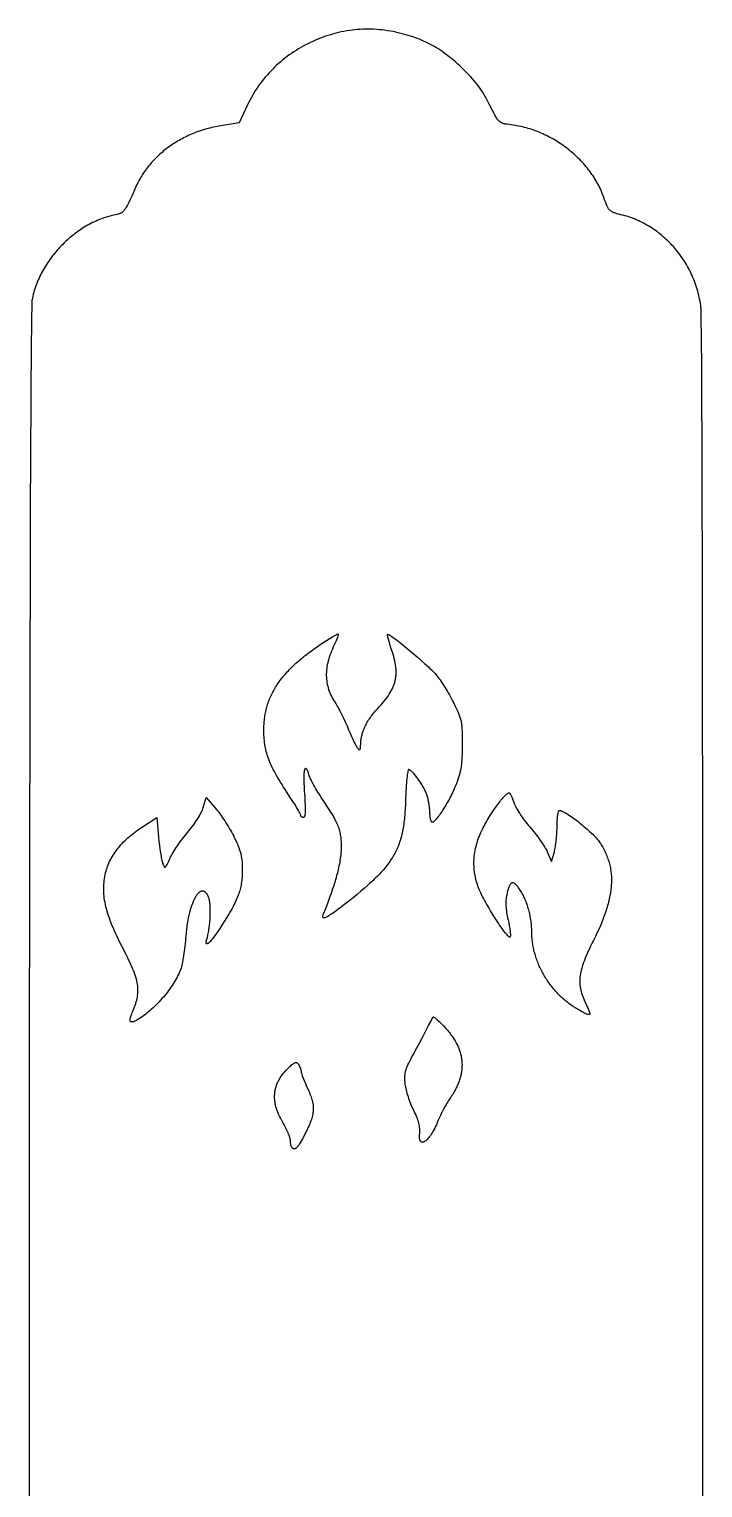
# Model space of a CAD drawing. Header units: millimetres. Extents: x 232 to 266, y 0 to 290.
# Drawn here: x 232.1 to 265.9, y 216.5 to 289.5 of the extents above; entities that cross this region are included whole.
import ezdxf

# ---------------------------------------------------------------- set-up
doc = ezdxf.new("R2010")
doc.units = ezdxf.units.MM
doc.layers.add('Line_Engraving', color=3, linetype='CONTINUOUS')

msp = doc.modelspace()

# ---------------------------------------------------------------- linework, layer by layer
at = {"layer": 'Line_Engraving'}
msp.add_lwpolyline([(265.861516, 201.410446), (265.872137, 218.809512), (265.874878, 224.838933), (265.876353, 230.629563), (265.876594, 236.161681), (265.875631, 241.415564), (265.873496, 246.371492), (265.870221, 251.009741), (265.865837, 255.31059), (265.860376, 259.254317), (265.853868, 262.8212), (265.846346, 265.991518), (265.83784, 268.745547), (265.828383, 271.063566), (265.818005, 272.925854), (265.812481, 273.679935), (265.806739, 274.312687), (265.800782, 274.821646), (265.794614, 275.204345), (265.788241, 275.45832), (265.784978, 275.536265), (265.781664, 275.581105), (265.768195, 275.686108), (265.752734, 275.790583), (265.735304, 275.894506), (265.715924, 275.997853), (265.694617, 276.100599), (265.671401, 276.202721), (265.646299, 276.304194), (265.619331, 276.404995), (265.590517, 276.505099), (265.559879, 276.604482), (265.527437, 276.70312), (265.493213, 276.80099), (265.457225, 276.898066), (265.419497, 276.994326), (265.380048, 277.089744), (265.338898, 277.184296), (265.29607, 277.27796), (265.251583, 277.370709), (265.205459, 277.462522), (265.157717, 277.553372), (265.10838, 277.643237), (265.057467, 277.732092), (265.005, 277.819913), (264.950998, 277.906676), (264.895484, 277.992357), (264.838477, 278.076932), (264.779999, 278.160377), (264.72007, 278.242667), (264.658711, 278.323778), (264.595943, 278.403688), (264.531787, 278.48237), (264.466262, 278.559802), (264.399391, 278.635959), (264.331193, 278.710817), (264.26169, 278.784352), (264.190903, 278.85654), (264.118851, 278.927357), (264.045557, 278.996778), (263.97104, 279.064781), (263.895321, 279.131339), (263.818421, 279.196431), (263.740362, 279.26003), (263.661163, 279.322114), (263.580846, 279.382659), (263.499431, 279.441639), (263.416938, 279.499031), (263.33339, 279.554812), (263.248806, 279.608956), (263.163207, 279.66144), (263.076615, 279.712239), (262.989049, 279.761331), (262.900531, 279.808689), (262.811081, 279.854292), (262.72072, 279.898113), (262.629469, 279.94013), (262.537349, 279.980318), (262.44438, 280.018653), (262.350583, 280.055111), (262.255979, 280.089668), (262.160589, 280.1223), (262.064433, 280.152982), (261.967533, 280.181691), (261.869908, 280.208403), (261.77158, 280.233093), (261.667542, 280.25854), (261.575285, 280.282691), (261.493724, 280.306637), (261.456615, 280.318874), (261.421772, 280.331469), (261.38906, 280.344557), (261.358343, 280.358276), (261.329485, 280.372761), (261.30235, 280.388149), (261.276803, 280.404576), (261.252707, 280.422178), (261.229928, 280.441093), (261.208328, 280.461455), (261.187773, 280.483401), (261.168126, 280.507068), (261.149252, 280.532592), (261.131015, 280.56011), (261.113279, 280.589756), (261.095908, 280.621669), (261.078766, 280.655984), (261.061718, 280.692837), (261.02736, 280.774703), (260.991748, 280.868359), (260.953793, 280.974894), (260.912411, 281.095399), (260.88208, 281.181519), (260.849798, 281.26719), (260.815595, 281.35239), (260.779502, 281.437094), (260.741547, 281.52128), (260.701761, 281.604924), (260.660174, 281.688003), (260.616814, 281.770494), (260.571711, 281.852374), (260.524896, 281.933618), (260.476398, 282.014205), (260.426247, 282.09411), (260.374472, 282.17331), (260.321102, 282.251783), (260.266169, 282.329504), (260.209701, 282.406451), (260.151728, 282.482599), (260.092279, 282.557927), (260.031385, 282.63241), (259.969075, 282.706026), (259.905379, 282.77875), (259.840327, 282.850561), (259.773947, 282.921433), (259.70627, 282.991345), (259.637326, 283.060273), (259.567144, 283.128193), (259.495754, 283.195083), (259.423186, 283.260918), (259.349468, 283.325677), (259.274632, 283.389334), (259.198706, 283.451868), (259.12172, 283.513255), (259.043705, 283.573471), (258.964689, 283.632494), (258.884702, 283.690299), (258.803775, 283.746864), (258.721936, 283.802166), (258.639216, 283.856181), (258.555643, 283.908885), (258.471249, 283.960256), (258.386061, 284.010271), (258.300111, 284.058905), (258.213428, 284.106136), (258.126041, 284.151941), (258.037981, 284.196295), (257.949276, 284.239177), (257.859957, 284.280561), (257.770053, 284.320427), (257.679593, 284.358749), (257.588609, 284.395505), (257.497129, 284.430671), (257.405182, 284.464224), (257.3128, 284.496141), (257.22001, 284.526399), (257.126844, 284.554973), (257.03333, 284.581842), (256.939499, 284.606982), (256.84538, 284.630368), (256.751002, 284.651979), (256.656396, 284.671791), (256.561591, 284.68978), (256.466617, 284.705923), (256.371503, 284.720198), (256.27628, 284.73258), (256.166931, 284.745954), (256.070436, 284.759177), (255.985201, 284.773761), (255.946307, 284.782034), (255.90963, 284.791214), (255.87497, 284.801488), (255.842129, 284.813047), (255.810905, 284.826077), (255.781101, 284.840769), (255.752517, 284.857311), (255.724953, 284.875891), (255.69821, 284.896699), (255.672088, 284.919922), (255.646389, 284.945751), (255.620912, 284.974373), (255.595459, 285.005978), (255.56983, 285.040753), (255.543826, 285.078888), (255.517247, 285.120572), (255.489893, 285.165993), (255.461566, 285.21534), (255.401195, 285.326568), (255.334536, 285.455764), (255.175978, 285.774102), (255.110371, 285.903629), (255.043599, 286.028897), (254.975291, 286.150394), (254.905076, 286.268607), (254.832582, 286.384024), (254.757437, 286.497132), (254.679272, 286.608418), (254.597713, 286.71837), (254.51239, 286.827476), (254.422932, 286.936222), (254.328967, 287.045096), (254.230124, 287.154586), (254.126032, 287.265179), (254.016318, 287.377362), (253.900613, 287.491623), (253.778544, 287.608449), (253.676972, 287.703147), (253.576354, 287.794667), (253.476561, 287.883078), (253.377461, 287.968448), (253.278925, 288.050846), (253.180824, 288.130338), (253.083026, 288.206994), (252.985403, 288.280881), (252.887823, 288.352067), (252.790158, 288.420621), (252.692276, 288.48661), (252.594049, 288.550103), (252.495345, 288.611168), (252.396036, 288.669873), (252.29599, 288.726285), (252.195079, 288.780474), (252.093172, 288.832506), (251.990139, 288.882451), (251.88585, 288.930376), (251.780175, 288.976349), (251.672984, 289.020439), (251.564147, 289.062713), (251.453534, 289.103239), (251.341015, 289.142087), (251.22646, 289.179323), (251.109739, 289.215016), (250.990723, 289.249233), (250.86928, 289.282044), (250.745282, 289.313516), (250.618598, 289.343717), (250.489097, 289.372715), (250.356651, 289.400579), (250.220084, 289.426815), (250.083241, 289.449902), (249.946169, 289.469864), (249.808918, 289.486726), (249.671534, 289.500511), (249.534067, 289.511244), (249.396564, 289.518949), (249.259074, 289.52365), (249.121644, 289.525371), (248.984323, 289.524137), (248.847159, 289.519971), (248.7102, 289.512899), (248.573495, 289.502943), (248.43709, 289.490128), (248.301036, 289.474479), (248.165379, 289.456019), (248.030167, 289.434773), (247.89545, 289.410764), (247.761275, 289.384018), (247.627689, 289.354558), (247.494743, 289.322408), (247.362482, 289.287593), (247.230957, 289.250137), (247.100214, 289.210063), (246.970302, 289.167397), (246.841269, 289.122162), (246.713163, 289.074382), (246.586033, 289.024082), (246.459926, 288.971286), (246.334891, 288.916018), (246.210975, 288.858302), (246.088227, 288.798162), (245.966696, 288.735623), (245.846428, 288.670709), (245.727473, 288.603443), (245.609879, 288.53385), (245.493693, 288.461955), (245.378963, 288.387781), (245.265739, 288.311353), (245.154067, 288.232694), (245.043997, 288.151829), (244.935576, 288.068782), (244.828853, 287.983578), (244.723875, 287.89624), (244.620691, 287.806793), (244.519348, 287.71526), (244.419896, 287.621667), (244.322382, 287.526036), (244.226854, 287.428393), (244.13336, 287.328762), (244.041949, 287.227166), (243.952669, 287.12363), (243.865568, 287.018178), (243.780693, 286.910835), (243.698094, 286.801623), (243.617818, 286.690569), (243.539914, 286.577695), (243.464428, 286.463025), (243.391411, 286.346586), (243.32091, 286.228399), (243.252972, 286.10849), (243.187647, 285.986882), (243.124982, 285.8636), (243.065025, 285.738668), (242.639792, 284.825952), (241.71689, 284.680632), (241.626035, 284.665666), (241.535702, 284.649466), (241.445903, 284.632041), (241.356649, 284.613399), (241.267952, 284.59355), (241.179825, 284.572502), (241.09228, 284.550263), (241.005327, 284.526843), (240.91898, 284.502249), (240.833249, 284.47649), (240.748148, 284.449576), (240.663688, 284.421514), (240.57988, 284.392313), (240.496737, 284.361982), (240.414271, 284.330529), (240.332493, 284.297964), (240.251416, 284.264294), (240.171052, 284.229528), (240.091411, 284.193676), (240.012507, 284.156745), (239.934351, 284.118744), (239.856955, 284.079682), (239.780332, 284.039567), (239.704492, 283.998408), (239.629448, 283.956214), (239.555211, 283.912993), (239.481795, 283.868754), (239.40921, 283.823506), (239.337468, 283.777256), (239.266582, 283.730015), (239.196563, 283.68179), (239.127424, 283.632589), (239.059175, 283.582423), (238.99183, 283.531298), (238.9254, 283.479225), (238.859897, 283.42621), (238.795332, 283.372264), (238.731719, 283.317395), (238.669068, 283.261611), (238.607391, 283.204921), (238.546702, 283.147333), (238.48701, 283.088857), (238.428329, 283.0295), (238.370671, 282.969272), (238.314046, 282.908181), (238.258468, 282.846235), (238.203948, 282.783444), (238.150497, 282.719816), (238.098129, 282.655359), (238.046854, 282.590082), (237.996685, 282.523994), (237.947634, 282.457104), (237.899712, 282.389419), (237.852932, 282.320949), (237.807305, 282.251702), (237.762843, 282.181687), (237.719559, 282.110913), (237.677463, 282.039388), (237.636569, 281.96712), (237.596888, 281.894119), (237.558431, 281.820393), (237.521212, 281.74595), (237.485241, 281.670799), (237.450531, 281.594949), (237.257745, 281.165156), (237.17833, 280.991638), (237.10798, 280.842845), (237.045004, 280.716632), (237.015754, 280.661322), (236.987714, 280.610852), (236.960673, 280.564955), (236.934419, 280.523361), (236.908742, 280.485803), (236.88343, 280.452012), (236.858271, 280.42172), (236.833055, 280.394659), (236.807571, 280.37056), (236.781606, 280.349157), (236.754951, 280.330179), (236.727392, 280.313359), (236.698721, 280.29843), (236.668724, 280.285122), (236.637191, 280.273167), (236.603911, 280.262297), (236.568672, 280.252245), (236.531264, 280.242741), (236.449092, 280.224307), (236.355705, 280.204849), (236.266243, 280.185168), (236.176955, 280.163356), (236.087873, 280.139443), (235.999028, 280.113462), (235.91045, 280.085444), (235.82217, 280.055421), (235.734218, 280.023424), (235.646626, 279.989487), (235.559424, 279.95364), (235.472644, 279.915915), (235.386314, 279.876345), (235.300468, 279.83496), (235.215134, 279.791793), (235.130345, 279.746876), (235.04613, 279.70024), (234.962521, 279.651918), (234.879548, 279.60194), (234.797243, 279.550339), (234.715634, 279.497147), (234.634755, 279.442396), (234.554635, 279.386116), (234.475304, 279.328341), (234.396795, 279.269102), (234.319137, 279.20843), (234.242361, 279.146358), (234.166498, 279.082917), (234.09158, 279.018139), (234.017635, 278.952057), (233.944696, 278.884701), (233.872793, 278.816104), (233.801957, 278.746297), (233.732219, 278.675312), (233.663608, 278.603182), (233.596157, 278.529937), (233.529896, 278.45561), (233.464855, 278.380232), (233.401066, 278.303836), (233.338558, 278.226453), (233.277364, 278.148115), (233.217513, 278.068853), (233.159036, 277.9887), (233.101965, 277.907688), (233.046329, 277.825847), (232.99216, 277.743211), (232.939489, 277.65981), (232.888345, 277.575677), (232.83876, 277.490844), (232.790765, 277.405341), (232.744391, 277.319202), (232.699667, 277.232458), (232.656626, 277.14514), (232.615297, 277.057281), (232.575711, 276.968912), (232.5379, 276.880065), (232.501893, 276.790772), (232.467722, 276.701065), (232.435418, 276.610976), (232.405011, 276.520536), (232.376531, 276.429777), (232.350011, 276.338731), (232.32548, 276.24743), (232.302968, 276.155905), (232.282508, 276.064189), (232.26413, 275.972314), (232.261819, 275.954995), (232.259526, 275.92772), (232.254998, 275.843615), (232.250546, 275.720628), (232.24617, 275.559383), (232.237645, 275.124635), (232.229423, 274.544386), (232.221502, 273.823655), (232.213884, 272.967456), (232.206566, 271.980808), (232.19955, 270.868726), (232.186418, 268.288331), (232.174484, 265.266402), (232.163745, 261.843075), (232.154197, 258.058483), (232.145838, 253.952759), (232.138663, 249.566038), (232.13267, 244.938452), (232.127855, 240.110135), (232.124214, 235.121221), (232.121744, 230.011844), (232.120442, 224.822136), (232.120304, 219.592232), (232.121328, 214.362266)], dxfattribs=at)
for points in [[(246.872516, 245.214789), (246.980668, 245.484763), (247.081862, 245.746221), (247.176102, 245.999165), (247.220613, 246.122447), (247.263386, 246.243601), (247.304421, 246.36263), (247.343718, 246.479532), (247.381277, 246.594309), (247.417097, 246.706962), (247.45118, 246.81749), (247.483525, 246.925894), (247.514133, 247.032176), (247.543003, 247.136334), (247.570135, 247.23837), (247.595531, 247.338283), (247.619189, 247.436076), (247.641111, 247.531748), (247.661296, 247.625299), (247.679744, 247.71673), (247.696455, 247.806042), (247.71143, 247.893234), (247.724669, 247.978309), (247.736172, 248.061265), (247.745939, 248.142103), (247.753969, 248.220825), (247.760264, 248.29743), (247.764824, 248.371919), (247.767647, 248.444292), (247.768736, 248.51455), (247.767745, 248.677798), (247.765915, 248.754723), (247.763031, 248.828926), (247.758972, 248.900712), (247.753614, 248.970388), (247.746835, 249.038261), (247.738513, 249.104637), (247.728524, 249.169823), (247.716748, 249.234125), (247.70306, 249.297849), (247.687339, 249.361304), (247.669462, 249.424794), (247.649306, 249.488627), (247.626749, 249.553108), (247.601669, 249.618546), (247.573943, 249.685246), (247.543448, 249.753514), (247.510062, 249.823658), (247.473662, 249.895984), (247.434127, 249.970799), (247.391332, 250.048408), (247.345157, 250.129119), (247.295478, 250.213239), (247.242173, 250.301073), (247.185118, 250.392928), (247.059274, 250.589929), (246.916965, 250.806694), (246.757211, 251.045676), (246.700082, 251.131825), (246.643866, 251.218998), (246.588886, 251.306595), (246.53546, 251.394019), (246.48391, 251.480672), (246.434556, 251.565956), (246.387717, 251.649273), (246.343716, 251.730025), (246.302871, 251.807615), (246.265504, 251.881444), (246.231935, 251.950914), (246.202484, 252.015427), (246.177471, 252.074386), (246.157218, 252.127192), (246.142044, 252.173248), (246.13227, 252.211955), (246.124781, 252.245988), (246.116309, 252.27833), (246.106949, 252.308845), (246.096797, 252.337397), (246.085946, 252.363849), (246.074492, 252.388066), (246.062529, 252.409911), (246.050153, 252.429249), (246.037456, 252.445943), (246.024535, 252.459857), (246.011484, 252.470856), (245.998398, 252.478802), (245.985371, 252.483561), (245.972498, 252.484996), (245.959874, 252.482971), (245.947593, 252.477349), (245.940937, 252.471873), (245.934637, 252.463912), (245.928694, 252.453497), (245.923108, 252.440659), (245.917882, 252.425427), (245.913015, 252.407833), (245.904362, 252.365679), (245.897156, 252.314442), (245.891403, 252.254366), (245.88711, 252.185695), (245.884282, 252.108674), (245.882928, 252.023546), (245.883051, 251.930557), (245.88466, 251.82995), (245.887759, 251.721971), (245.892356, 251.606862), (245.898457, 251.48487), (245.906068, 251.356237), (245.915196, 251.221208), (245.925562, 251.069962), (245.934185, 250.93), (245.941058, 250.801113), (245.946171, 250.683089), (245.949516, 250.575717), (245.951084, 250.478788), (245.950867, 250.39209), (245.948857, 250.315412), (245.945045, 250.248545), (245.939421, 250.191277), (245.931979, 250.143397), (245.927572, 250.122912), (245.922708, 250.104695), (245.917385, 250.08872), (245.911602, 250.07496), (245.905357, 250.06339), (245.89865, 250.053982), (245.89148, 250.046711), (245.883845, 250.04155), (245.875745, 250.038473), (245.867178, 250.037453), (245.853656, 250.037989), (245.840513, 250.039564), (245.827818, 250.042123), (245.815638, 250.045614), (245.804041, 250.049984), (245.793095, 250.055179), (245.782869, 250.061148), (245.773431, 250.067836), (245.764848, 250.07519), (245.757188, 250.083159), (245.75052, 250.091688), (245.744912, 250.100724), (245.740432, 250.110215), (245.737147, 250.120108), (245.735127, 250.130349), (245.734438, 250.140885), (245.73352, 250.14758), (245.730797, 250.156946), (245.720112, 250.183396), (245.702743, 250.219635), (245.679052, 250.265065), (245.649396, 250.319087), (245.614137, 250.381103), (245.528247, 250.526717), (245.424261, 250.697116), (245.305057, 250.887509), (245.173515, 251.093103), (245.032513, 251.309108), (244.947611, 251.438742), (244.866716, 251.56405), (244.789743, 251.685266), (244.716607, 251.802623), (244.647223, 251.916355), (244.581505, 252.026695), (244.519369, 252.133878), (244.460729, 252.238137), (244.4055, 252.339705), (244.353598, 252.438817), (244.304936, 252.535706), (244.259431, 252.630606), (244.216996, 252.72375), (244.177547, 252.815371), (244.140999, 252.905705), (244.107266, 252.994984), (244.076263, 253.083442), (244.047906, 253.171313), (244.022109, 253.258831), (243.998786, 253.346228), (243.977854, 253.43374), (243.959227, 253.521599), (243.942819, 253.610039), (243.928546, 253.699293), (243.916322, 253.789597), (243.906063, 253.881182), (243.897683, 253.974284), (243.891097, 254.069135), (243.88622, 254.165969), (243.882968, 254.26502), (243.881254, 254.366522), (243.880993, 254.470708), (243.881926, 254.546909), (243.884094, 254.622593), (243.887503, 254.697768), (243.892159, 254.772444), (243.898068, 254.84663), (243.905236, 254.920334), (243.913668, 254.993565), (243.923372, 255.066333), (243.934352, 255.138646), (243.946615, 255.210514), (243.960167, 255.281945), (243.975013, 255.352949), (243.99116, 255.423533), (244.008614, 255.493708), (244.02738, 255.563482), (244.047464, 255.632865), (244.068874, 255.701864), (244.091613, 255.77049), (244.115689, 255.83875), (244.141108, 255.906655), (244.167875, 255.974213), (244.195996, 256.041433), (244.225477, 256.108323), (244.256325, 256.174894), (244.288545, 256.241154), (244.322143, 256.307111), (244.357125, 256.372775), (244.393497, 256.438155), (244.431265, 256.50326), (244.470436, 256.568099), (244.511014, 256.63268), (244.553006, 256.697013), (244.596418, 256.761107), (244.641256, 256.82497), (244.687526, 256.888612), (244.735234, 256.952041), (244.784385, 257.015267), (244.834986, 257.078298), (244.887043, 257.141144), (244.940562, 257.203813), (244.995548, 257.266314), (245.052008, 257.328657), (245.109947, 257.390851), (245.169372, 257.452903), (245.230288, 257.514824), (245.292702, 257.576622), (245.356619, 257.638306), (245.422046, 257.699885), (245.488988, 257.761369), (245.557451, 257.822765), (245.627441, 257.884084), (245.698965, 257.945333), (245.772028, 258.006523), (245.846636, 258.067661), (245.922795, 258.128758), (246.000511, 258.189821), (246.079791, 258.25086), (246.160639, 258.311884), (246.243062, 258.372902), (246.327066, 258.433923), (246.412657, 258.494955), (246.499841, 258.556008), (246.679012, 258.678212), (246.857603, 258.796487), (247.025913, 258.905127), (247.180136, 259.001876), (247.316468, 259.084477), (247.431102, 259.150675), (247.479094, 259.176917), (247.520235, 259.198213), (247.554049, 259.214279), (247.58006, 259.224835), (247.597793, 259.229597), (247.603407, 259.229718), (247.606773, 259.228285), (247.608665, 259.225421), (247.609907, 259.221295), (247.610488, 259.209401), (247.608619, 259.19288), (247.604402, 259.172012), (247.597938, 259.147076), (247.58933, 259.118351), (247.566089, 259.05065), (247.535496, 258.971141), (247.498366, 258.882055), (247.455516, 258.785626), (247.407762, 258.684085), (247.358212, 258.57883), (247.311951, 258.474954), (247.268979, 258.372416), (247.229298, 258.271173), (247.192908, 258.171182), (247.159809, 258.0724), (247.130003, 257.974786), (247.10349, 257.878297), (247.08027, 257.78289), (247.060345, 257.688523), (247.043716, 257.595153), (247.030382, 257.502738), (247.020346, 257.411236), (247.013606, 257.320604), (247.010165, 257.2308), (247.010023, 257.14178), (247.01318, 257.053504), (247.019637, 256.965927), (247.029396, 256.879008), (247.042456, 256.792705), (247.058819, 256.706974), (247.078485, 256.621774), (247.101455, 256.537062), (247.127729, 256.452795), (247.157309, 256.368931), (247.190195, 256.285427), (247.226388, 256.202242), (247.265888, 256.119332), (247.308697, 256.036655), (247.354814, 255.954169), (247.404241, 255.871831), (247.456979, 255.789599), (247.488496, 255.740204), (247.523026, 255.682835), (247.560224, 255.618186), (247.599745, 255.546955), (247.641244, 255.469837), (247.684376, 255.387529), (247.774159, 255.210123), (247.866338, 255.020306), (247.958152, 254.823646), (248.046843, 254.62571), (248.089155, 254.528004), (248.129652, 254.432068), (248.203512, 254.257156), (248.272372, 254.099296), (248.336265, 253.958444), (248.395226, 253.834554), (248.44929, 253.727584), (248.474496, 253.68043), (248.49849, 253.637488), (248.521277, 253.598754), (248.542861, 253.564222), (248.563246, 253.533887), (248.582437, 253.507742), (248.600438, 253.485783), (248.617253, 253.468004), (248.632886, 253.454398), (248.647342, 253.444962), (248.660625, 253.439689), (248.666828, 253.438612), (248.672739, 253.438573), (248.67836, 253.439573), (248.683689, 253.44161), (248.688729, 253.444683), (248.693479, 253.448793), (248.702113, 253.460117), (248.709595, 253.475576), (248.71593, 253.495165), (248.721122, 253.518879), (248.725176, 253.546712), (248.728095, 253.578658), (248.729884, 253.614711), (248.730547, 253.654867), (248.731508, 253.713617), (248.734109, 253.772258), (248.738348, 253.830792), (248.744227, 253.88922), (248.751746, 253.947542), (248.760906, 254.00576), (248.771707, 254.063875), (248.78415, 254.121887), (248.798235, 254.179799), (248.813962, 254.237611), (248.831332, 254.295323), (248.850346, 254.352938), (248.871004, 254.410457), (248.893307, 254.467879), (248.917255, 254.525207), (248.942848, 254.582442), (248.970088, 254.639584), (248.998974, 254.696635), (249.029507, 254.753595), (249.061688, 254.810467), (249.095517, 254.86725), (249.130995, 254.923946), (249.168122, 254.980556), (249.206898, 255.037082), (249.247324, 255.093523), (249.289402, 255.149882), (249.33313, 255.206159), (249.378509, 255.262356), (249.425541, 255.318473), (249.474226, 255.374512), (249.524563, 255.430473), (249.576554, 255.486358), (249.666153, 255.582526), (249.750943, 255.676566), (249.830969, 255.768667), (249.906277, 255.859017), (249.976911, 255.947803), (250.042917, 256.035216), (250.104339, 256.121442), (250.161222, 256.20667), (250.21361, 256.291089), (250.26155, 256.374887), (250.283866, 256.416612), (250.305086, 256.458252), (250.325216, 256.499831), (250.344263, 256.541372), (250.36223, 256.582899), (250.379125, 256.624436), (250.394952, 256.666006), (250.409718, 256.707632), (250.423427, 256.749339), (250.436086, 256.791149), (250.4477, 256.833087), (250.458275, 256.875175), (250.467816, 256.917437), (250.476329, 256.959898), (250.48382, 257.002579), (250.490294, 257.045506), (250.495756, 257.088701), (250.500213, 257.132188), (250.50367, 257.17599), (250.506133, 257.220132), (250.507607, 257.264636), (250.508098, 257.309526), (250.507611, 257.354826), (250.506153, 257.40056), (250.503728, 257.44675), (250.500342, 257.49342), (250.490712, 257.588296), (250.477306, 257.685376), (250.46017, 257.784847), (250.439348, 257.8869), (250.414886, 257.991721), (250.386828, 258.099499), (250.355219, 258.210422), (250.320105, 258.324679), (250.281529, 258.442458), (250.233076, 258.58981), (250.189591, 258.728992), (250.151903, 258.856836), (250.12084, 258.970174), (250.097231, 259.065836), (250.088481, 259.106049), (250.081905, 259.140654), (250.077607, 259.169256), (250.075691, 259.191458), (250.07626, 259.206864), (250.077508, 259.211896), (250.079417, 259.215079), (250.084489, 259.217615), (250.092161, 259.217769), (250.102357, 259.215604), (250.115001, 259.211185), (250.13002, 259.204572), (250.147336, 259.19583), (250.188563, 259.172206), (250.238079, 259.140816), (250.29528, 259.102163), (250.359564, 259.056748), (250.430329, 259.005074), (250.50697, 258.947644), (250.588886, 258.884959), (250.76613, 258.745838), (250.957236, 258.591728), (251.157383, 258.426651), (251.361746, 258.254625), (251.565503, 258.07967), (251.763831, 257.905804), (251.951907, 257.737047), (252.040593, 257.655841), (252.124908, 257.577419), (252.204248, 257.502284), (252.27801, 257.430939), (252.345593, 257.363885), (252.406392, 257.301626), (252.459805, 257.244663), (252.505229, 257.193499), (252.551719, 257.137308), (252.6014, 257.07361), (252.653823, 257.00312), (252.708538, 256.926557), (252.765099, 256.844637), (252.823054, 256.758078), (252.881957, 256.667596), (252.941357, 256.573907), (253.000806, 256.47773), (253.059856, 256.379782), (253.118057, 256.280778), (253.174961, 256.181437), (253.230119, 256.082475), (253.283082, 255.984608), (253.333401, 255.888555), (253.380628, 255.795033), (253.454997, 255.643824), (253.520521, 255.507659), (253.577756, 255.383891), (253.627254, 255.269871), (253.649276, 255.215689), (253.669571, 255.162952), (253.68821, 255.111327), (253.705262, 255.060485), (253.720795, 255.010094), (253.73488, 254.959824), (253.747585, 254.909343), (253.75898, 254.85832), (253.769134, 254.806424), (253.778117, 254.753325), (253.785997, 254.698692), (253.792844, 254.642193), (253.798727, 254.583497), (253.803716, 254.522274), (253.80788, 254.458193), (253.811289, 254.390922), (253.816115, 254.245489), (253.81875, 254.083326), (253.819747, 253.901787), (253.819662, 253.698223), (253.818623, 253.526689), (253.816141, 253.36676), (253.812074, 253.217425), (253.806279, 253.07767), (253.798614, 252.946484), (253.788938, 252.822855), (253.777107, 252.70577), (253.762981, 252.594218), (253.746417, 252.487185), (253.727273, 252.383661), (253.705406, 252.282632), (253.680675, 252.183087), (253.652937, 252.084013), (253.62205, 251.984399), (253.587873, 251.883232), (253.550263, 251.779499), (253.521756, 251.705512), (253.490762, 251.62931), (253.457465, 251.551193), (253.422051, 251.47146), (253.384705, 251.39041), (253.345612, 251.308342), (253.304958, 251.225556), (253.262928, 251.142351), (253.219707, 251.059027), (253.175481, 250.975881), (253.130435, 250.893215), (253.084753, 250.811326), (253.038623, 250.730515), (252.992228, 250.651081), (252.945754, 250.573322), (252.899386, 250.497538), (252.853311, 250.424029), (252.807712, 250.353093), (252.762776, 250.285031), (252.718687, 250.22014), (252.675631, 250.158721), (252.633794, 250.101073), (252.59336, 250.047494), (252.554515, 249.998285), (252.517444, 249.953744), (252.482333, 249.914172), (252.449366, 249.879866), (252.41873, 249.851126), (252.390609, 249.828252), (252.377549, 249.819109), (252.365188, 249.811543), (252.353549, 249.805594), (252.342654, 249.801299), (252.332527, 249.798694), (252.323191, 249.797817), (252.317112, 249.798387), (252.311109, 249.800076), (252.305192, 249.802858), (252.299366, 249.806704), (252.288023, 249.817478), (252.277141, 249.832174), (252.266779, 249.85057), (252.257, 249.872441), (252.247864, 249.897566), (252.239431, 249.92572), (252.231763, 249.956681), (252.22492, 249.990225), (252.218963, 250.026128), (252.213952, 250.064169), (252.20995, 250.104123), (252.207015, 250.145767), (252.20521, 250.188878), (252.204595, 250.233233), (252.203885, 250.279956), (252.201803, 250.330016), (252.198419, 250.382954), (252.193803, 250.438315), (252.188025, 250.495641), (252.181155, 250.554474), (252.16442, 250.674834), (252.144159, 250.795737), (252.120933, 250.913525), (252.108384, 250.970108), (252.095304, 251.02454), (252.081764, 251.076364), (252.067833, 251.125123), (252.053719, 251.168796), (252.036974, 251.214591), (252.017764, 251.262276), (251.996254, 251.311622), (251.972608, 251.362399), (251.946992, 251.414377), (251.919569, 251.467326), (251.890506, 251.521016), (251.859967, 251.575217), (251.828118, 251.629699), (251.795122, 251.684232), (251.761145, 251.738586), (251.690907, 251.845835), (251.618724, 251.949608), (251.582315, 251.999616), (251.545915, 252.048064), (251.509688, 252.094724), (251.473799, 252.139363), (251.438413, 252.181754), (251.403696, 252.221665), (251.369811, 252.258867), (251.336925, 252.293129), (251.305201, 252.324222), (251.274805, 252.351915), (251.245902, 252.375979), (251.218656, 252.396184), (251.193233, 252.412299), (251.169797, 252.424095), (251.158876, 252.428301), (251.148514, 252.431341), (251.138731, 252.433186), (251.129548, 252.433807), (251.126985, 252.433306), (251.124404, 252.431809), (251.119196, 252.425881), (251.113933, 252.416121), (251.108624, 252.402627), (251.10328, 252.385496), (251.097909, 252.364827), (251.087127, 252.313264), (251.076355, 252.248722), (251.065669, 252.171984), (251.055145, 252.083833), (251.044861, 251.985052), (251.034892, 251.876425), (251.025315, 251.758735), (251.016207, 251.632765), (251.007643, 251.499299), (250.999701, 251.359119), (250.992457, 251.213009), (250.985987, 251.061752), (250.980369, 250.906131), (250.971818, 250.683506), (250.960895, 250.470045), (250.947319, 250.265248), (250.939448, 250.165942), (250.930809, 250.068614), (250.921365, 249.973203), (250.911082, 249.879645), (250.899925, 249.787878), (250.887859, 249.697839), (250.874848, 249.609467), (250.860858, 249.522698), (250.845852, 249.43747), (250.829797, 249.353721), (250.812657, 249.271387), (250.794396, 249.190408), (250.77498, 249.110719), (250.754373, 249.032259), (250.732541, 248.954965), (250.709448, 248.878774), (250.685059, 248.803624), (250.659338, 248.729453), (250.632252, 248.656199), (250.603764, 248.583797), (250.573839, 248.512187), (250.542443, 248.441306), (250.50954, 248.37109), (250.475095, 248.301478), (250.439073, 248.232407), (250.401438, 248.163815), (250.362156, 248.095639), (250.321192, 248.027817), (250.27851, 247.960286), (250.234075, 247.892983), (250.187851, 247.825846), (250.139805, 247.758814), (250.089901, 247.691822), (250.038102, 247.624809), (249.984376, 247.557712), (249.928685, 247.490469), (249.870996, 247.423017), (249.811273, 247.355294), (249.74948, 247.287236), (249.685583, 247.218783), (249.619547, 247.149871), (249.551336, 247.080437), (249.480915, 247.01042), (249.408249, 246.939756), (249.333303, 246.868384), (249.256042, 246.79624), (249.176431, 246.723263), (249.094434, 246.649389), (248.923144, 246.498703), (248.741889, 246.343682), (248.55039, 246.183826), (248.348364, 246.018635), (248.135531, 245.84761), (247.94423, 245.69632), (247.769156, 245.560553), (247.610043, 245.440174), (247.466622, 245.33505), (247.338628, 245.245048), (247.280332, 245.205676), (247.225794, 245.170033), (247.174978, 245.138105), (247.127852, 245.109872), (247.084382, 245.08532), (247.044536, 245.064432), (247.008279, 245.04719), (246.975579, 245.033578), (246.946402, 245.023579), (246.920714, 245.017176), (246.898483, 245.014354), (246.888653, 245.014279), (246.879675, 245.015094), (246.871544, 245.016795), (246.864256, 245.019381), (246.857807, 245.022849), (246.852194, 245.027197), (246.847411, 245.032424), (246.843454, 245.038526), (246.84032, 245.045503), (246.838004, 245.053352), (246.836502, 245.06207), (246.83581, 245.071657), (246.836839, 245.093425), (246.841058, 245.118638), (246.848432, 245.147282), (246.85893, 245.179338), (246.872516, 245.214789)], [(237.324817, 240.37434), (237.362813, 240.465043), (237.397826, 240.553189), (237.42981, 240.639071), (237.458717, 240.722984), (237.4845, 240.805223), (237.50711, 240.886083), (237.526501, 240.965858), (237.542626, 241.044842), (237.555435, 241.123331), (237.564884, 241.201619), (237.570922, 241.280001), (237.573504, 241.358771), (237.572582, 241.438225), (237.568108, 241.518655), (237.560035, 241.600358), (237.548315, 241.683628), (237.532901, 241.76876), (237.513746, 241.856047), (237.490801, 241.945786), (237.46402, 242.03827), (237.433355, 242.133794), (237.398759, 242.232653), (237.360183, 242.335141), (237.317581, 242.441553), (237.270905, 242.552184), (237.220108, 242.667328), (237.165142, 242.78728), (237.10596, 242.912334), (237.042513, 243.042786), (236.974756, 243.178929), (236.90264, 243.32106), (236.826117, 243.469471), (236.745408, 243.626431), (236.668469, 243.779226), (236.595264, 243.928008), (236.525755, 244.072929), (236.459908, 244.21414), (236.397683, 244.351793), (236.339047, 244.48604), (236.283961, 244.617032), (236.232389, 244.744922), (236.184294, 244.869861), (236.139641, 244.992001), (236.098391, 245.111493), (236.06051, 245.22849), (236.02596, 245.343143), (235.994705, 245.455604), (235.966707, 245.566024), (235.941932, 245.674556), (235.920341, 245.781352), (235.901898, 245.886562), (235.886567, 245.990339), (235.874312, 246.092834), (235.865095, 246.1942), (235.85888, 246.294587), (235.855631, 246.394148), (235.85531, 246.493035), (235.857882, 246.591399), (235.863309, 246.689392), (235.871556, 246.787166), (235.882585, 246.884872), (235.89636, 246.982663), (235.912845, 247.08069), (235.932002, 247.179104), (235.950536, 247.261789), (235.971727, 247.344145), (235.995556, 247.426145), (236.022004, 247.507765), (236.051051, 247.588979), (236.082677, 247.669761), (236.116863, 247.750086), (236.153589, 247.829929), (236.192836, 247.909263), (236.234584, 247.988065), (236.278812, 248.066307), (236.325503, 248.143965), (236.374636, 248.221013), (236.426191, 248.297426), (236.480149, 248.373178), (236.53649, 248.448244), (236.595195, 248.522598), (236.656244, 248.596215), (236.719618, 248.669069), (236.785296, 248.741136), (236.853259, 248.812388), (236.923489, 248.882802), (236.995964, 248.952351), (237.070666, 249.021011), (237.147574, 249.088755), (237.22667, 249.155558), (237.307933, 249.221395), (237.391344, 249.286239), (237.476884, 249.350067), (237.564532, 249.412852), (237.65427, 249.474569), (237.746077, 249.535192), (238.519328, 250.03551), (238.604657, 249.049094), (238.624188, 248.844574), (238.647033, 248.641459), (238.672361, 248.445077), (238.69934, 248.260753), (238.727141, 248.093813), (238.74109, 248.018527), (238.754933, 247.949584), (238.768566, 247.88765), (238.781885, 247.833391), (238.794787, 247.787473), (238.807167, 247.750561), (238.827412, 247.697313), (238.845724, 247.651682), (238.862606, 247.614008), (238.878561, 247.584631), (238.886348, 247.57316), (238.894091, 247.563891), (238.901855, 247.556866), (238.909701, 247.552128), (238.917693, 247.549719), (238.925893, 247.549682), (238.934365, 247.552058), (238.943171, 247.556891), (238.952374, 247.564224), (238.962036, 247.574098), (238.972222, 247.586555), (238.982993, 247.60164), (239.006545, 247.639858), (239.033194, 247.689091), (239.063444, 247.749681), (239.097798, 247.821966), (239.180828, 248.002981), (239.210204, 248.064274), (239.245134, 248.131274), (239.285165, 248.203318), (239.329845, 248.279743), (239.378721, 248.359886), (239.43134, 248.443082), (239.48725, 248.528668), (239.545997, 248.615981), (239.60713, 248.704358), (239.670195, 248.793135), (239.73474, 248.881648), (239.800311, 248.969234), (239.866457, 249.055229), (239.932724, 249.138971), (239.99866, 249.219795), (240.063812, 249.297039), (240.128422, 249.373981), (240.192765, 249.453924), (240.256443, 249.536232), (240.319056, 249.620273), (240.380205, 249.705411), (240.439492, 249.791014), (240.496516, 249.876448), (240.55088, 249.961079), (240.602184, 250.044274), (240.650029, 250.125397), (240.694016, 250.203817), (240.733746, 250.278899), (240.76882, 250.350008), (240.798839, 250.416513), (240.823404, 250.477778), (240.842116, 250.53317), (240.993901, 251.039781), (241.505211, 250.434699), (241.559354, 250.368804), (241.616013, 250.296406), (241.674724, 250.218236), (241.73502, 250.135024), (241.796438, 250.047501), (241.85851, 249.956398), (241.920772, 249.862446), (241.982759, 249.766376), (242.044005, 249.668918), (242.104045, 249.570804), (242.162413, 249.472763), (242.218644, 249.375528), (242.272273, 249.279828), (242.322834, 249.186395), (242.369862, 249.095959), (242.412892, 249.009251), (242.471061, 248.887011), (242.523453, 248.772649), (242.570334, 248.665039), (242.611967, 248.563056), (242.648617, 248.465575), (242.680549, 248.37147), (242.708028, 248.279616), (242.720179, 248.234181), (242.731317, 248.188887), (242.741473, 248.143593), (242.750681, 248.098158), (242.766385, 248.006304), (242.778694, 247.912199), (242.787871, 247.814718), (242.794182, 247.712735), (242.797892, 247.605125), (242.799263, 247.490763), (242.798562, 247.368523), (242.796909, 247.281513), (242.794192, 247.196985), (242.790322, 247.114701), (242.785213, 247.034426), (242.778774, 246.955922), (242.770917, 246.878953), (242.761554, 246.80328), (242.750596, 246.728668), (242.737955, 246.654879), (242.723542, 246.581677), (242.707269, 246.508824), (242.689046, 246.436085), (242.668786, 246.36322), (242.6464, 246.289995), (242.6218, 246.216172), (242.594896, 246.141513), (242.565601, 246.065783), (242.533825, 245.988744), (242.499481, 245.910159), (242.462479, 245.829791), (242.422731, 245.747403), (242.38015, 245.662759), (242.334645, 245.575622), (242.286129, 245.485754), (242.234512, 245.392919), (242.179707, 245.296879), (242.121626, 245.197399), (242.060178, 245.09424), (241.926832, 244.875941), (241.778961, 244.640086), (241.672906, 244.475331), (241.573195, 244.32576), (241.480171, 244.191669), (241.394175, 244.073356), (241.353919, 244.020208), (241.315548, 243.971117), (241.279104, 243.926118), (241.244631, 243.88525), (241.212172, 243.848548), (241.181768, 243.816052), (241.153462, 243.787796), (241.127298, 243.76382), (241.103318, 243.744159), (241.081564, 243.728851), (241.062079, 243.717933), (241.044907, 243.711443), (241.037201, 243.70987), (241.030088, 243.709417), (241.023576, 243.71009), (241.017668, 243.711893), (241.01237, 243.71483), (241.007687, 243.718907), (241.003625, 243.724128), (241.000189, 243.730498), (240.997384, 243.73802), (240.995216, 243.746701), (240.992812, 243.767554), (240.993018, 243.793095), (240.995878, 243.82336), (241.001434, 243.858387), (241.009728, 243.898213), (241.020805, 243.942874), (241.034705, 243.992409), (241.050313, 244.048078), (241.065191, 244.1066), (241.07933, 244.167737), (241.092719, 244.231251), (241.105348, 244.296907), (241.117207, 244.364465), (241.128285, 244.43369), (241.138573, 244.504343), (241.156736, 244.648988), (241.171613, 244.7965), (241.183124, 244.944982), (241.191186, 245.092536), (241.195717, 245.237263), (241.196635, 245.377266), (241.195715, 245.444902), (241.19386, 245.510645), (241.191061, 245.574258), (241.187308, 245.635504), (241.182591, 245.694145), (241.176899, 245.749944), (241.170222, 245.802663), (241.16255, 245.852066), (241.153872, 245.897915), (241.144179, 245.939973), (241.13346, 245.978003), (241.121705, 246.011767), (241.104511, 246.053942), (241.086906, 246.093194), (241.068907, 246.129553), (241.050535, 246.163049), (241.031807, 246.193714), (241.012742, 246.221579), (240.993359, 246.246673), (240.973676, 246.269029), (240.953712, 246.288678), (240.933487, 246.305649), (240.913017, 246.319973), (240.892322, 246.331683), (240.871421, 246.340807), (240.850332, 246.347379), (240.829074, 246.351427), (240.807665, 246.352983), (240.786125, 246.352078), (240.764471, 246.348743), (240.742722, 246.343008), (240.720898, 246.334904), (240.699016, 246.324463), (240.677095, 246.311715), (240.655154, 246.296691), (240.633212, 246.279422), (240.611287, 246.259938), (240.589397, 246.238271), (240.567562, 246.214451), (240.5458, 246.188509), (240.52413, 246.160476), (240.50257, 246.130383), (240.481138, 246.098261), (240.459855, 246.06414), (240.438737, 246.028052), (240.417804, 245.990027), (240.397075, 245.950097), (240.376568, 245.908291), (240.356301, 245.864641), (240.336294, 245.819177), (240.297132, 245.722934), (240.259231, 245.619807), (240.22274, 245.510044), (240.187808, 245.393892), (240.154583, 245.271596), (240.123216, 245.143405), (240.093855, 245.009564), (240.066649, 244.870321), (240.041747, 244.725922), (240.019298, 244.576614), (239.999451, 244.422645), (239.982356, 244.26426), (239.968161, 244.101706), (239.957787, 243.975785), (239.946062, 243.848897), (239.933118, 243.721893), (239.919084, 243.59562), (239.904093, 243.470927), (239.888273, 243.348663), (239.871757, 243.229677), (239.854674, 243.114818), (239.837155, 243.004933), (239.819331, 242.900873), (239.801333, 242.803485), (239.783291, 242.713618), (239.765336, 242.632121), (239.747599, 242.559843), (239.73021, 242.497633), (239.713299, 242.446338), (239.683006, 242.367111), (239.649628, 242.286876), (239.613263, 242.205751), (239.57401, 242.123857), (239.531967, 242.041313), (239.487234, 241.958239), (239.439907, 241.874755), (239.390087, 241.79098), (239.337871, 241.707034), (239.283359, 241.623036), (239.226648, 241.539107), (239.167837, 241.455366), (239.107025, 241.371932), (239.04431, 241.288926), (238.979792, 241.206467), (238.913567, 241.124674), (238.845736, 241.043668), (238.776396, 240.963568), (238.705646, 240.884493), (238.633584, 240.806564), (238.56031, 240.7299), (238.485922, 240.654621), (238.410518, 240.580846), (238.334196, 240.508695), (238.257056, 240.438289), (238.179196, 240.369745), (238.100714, 240.303185), (238.021709, 240.238727), (237.94228, 240.176492), (237.862524, 240.116599), (237.782542, 240.059168), (237.70243, 240.004319), (237.604931, 239.941213), (237.560063, 239.913788), (237.517767, 239.889131), (237.47803, 239.867256), (237.440837, 239.848175), (237.406177, 239.8319), (237.374037, 239.818445), (237.344403, 239.807822), (237.317262, 239.800044), (237.292602, 239.795124), (237.270409, 239.793073), (237.250672, 239.793906), (237.233375, 239.797634), (237.218508, 239.80427), (237.211981, 239.808682), (237.206057, 239.813827), (237.196008, 239.826318), (237.188349, 239.841755), (237.183067, 239.860151), (237.18015, 239.881518), (237.179583, 239.90587), (237.181354, 239.933219), (237.185451, 239.963578), (237.19186, 239.99696), (237.200568, 240.033376), (237.211563, 240.07284), (237.22483, 240.115365), (237.240359, 240.160963), (237.258135, 240.209647), (237.278145, 240.261429), (237.324817, 240.37434)], [(259.44942, 240.524378), (259.390268, 240.562589), (259.331719, 240.601806), (259.273784, 240.642012), (259.216473, 240.683189), (259.159796, 240.725318), (259.103764, 240.768381), (259.048387, 240.812361), (258.993674, 240.85724), (258.939638, 240.902999), (258.886286, 240.949621), (258.833631, 240.997088), (258.781683, 241.045382), (258.730451, 241.094485), (258.679946, 241.144379), (258.630178, 241.195046), (258.581158, 241.246468), (258.532896, 241.298627), (258.485402, 241.351506), (258.438686, 241.405085), (258.39276, 241.459348), (258.347632, 241.514276), (258.303314, 241.569852), (258.259815, 241.626057), (258.217147, 241.682874), (258.175319, 241.740285), (258.134341, 241.798271), (258.094225, 241.856814), (258.05498, 241.915898), (258.016616, 241.975503), (257.979144, 242.035613), (257.942574, 242.096208), (257.906917, 242.157271), (257.872183, 242.218784), (257.838381, 242.280729), (257.805523, 242.343089), (257.773619, 242.405844), (257.742679, 242.468978), (257.712713, 242.532472), (257.683731, 242.596309), (257.655745, 242.66047), (257.628764, 242.724937), (257.602798, 242.789693), (257.577858, 242.854719), (257.553954, 242.919999), (257.531097, 242.985513), (257.509296, 243.051243), (257.488563, 243.117173), (257.468907, 243.183283), (257.450338, 243.249556), (257.432868, 243.315974), (257.416505, 243.382519), (257.401261, 243.449174), (257.387147, 243.515919), (257.374171, 243.582738), (257.362345, 243.649611), (257.351678, 243.716522), (257.342182, 243.783453), (257.333866, 243.850385), (257.326741, 243.9173), (257.320817, 243.984181), (257.316104, 244.051009), (257.312613, 244.117767), (257.310354, 244.184437), (257.309336, 244.251001), (257.308269, 244.325146), (257.305952, 244.399372), (257.302398, 244.473625), (257.297623, 244.547852), (257.291641, 244.621998), (257.284467, 244.69601), (257.276115, 244.769835), (257.2666, 244.843419), (257.255936, 244.916707), (257.244139, 244.989646), (257.231221, 245.062184), (257.217199, 245.134264), (257.202087, 245.205835), (257.185899, 245.276843), (257.168649, 245.347233), (257.150353, 245.416952), (257.131025, 245.485947), (257.110679, 245.554163), (257.089331, 245.621547), (257.066994, 245.688045), (257.043683, 245.753604), (257.019413, 245.818169), (256.994198, 245.881688), (256.968053, 245.944106), (256.940992, 246.00537), (256.913031, 246.065426), (256.884183, 246.12422), (256.854463, 246.181698), (256.823886, 246.237808), (256.792466, 246.292495), (256.760218, 246.345705), (256.727156, 246.397385), (256.693681, 246.447473), (256.661431, 246.493992), (256.630362, 246.536925), (256.600431, 246.576259), (256.571595, 246.611976), (256.54381, 246.644061), (256.517032, 246.672499), (256.491218, 246.697273), (256.466325, 246.718368), (256.44231, 246.735769), (256.419128, 246.749459), (256.396737, 246.759423), (256.375093, 246.765645), (256.354152, 246.76811), (256.343932, 246.767929), (256.333871, 246.766802), (256.323965, 246.764728), (256.314207, 246.761705), (256.295116, 246.752803), (256.276555, 246.740081), (256.25848, 246.723523), (256.240848, 246.703114), (256.223615, 246.678837), (256.206739, 246.650677), (256.190175, 246.618618), (256.173879, 246.582645), (256.15781, 246.542742), (256.141923, 246.498893), (256.126174, 246.451083), (256.110521, 246.399296), (256.09492, 246.343515), (256.079327, 246.283726), (256.047993, 246.15206), (256.035293, 246.089934), (256.024831, 246.026038), (256.016608, 245.960319), (256.010627, 245.892724), (256.006892, 245.823199), (256.005406, 245.75169), (256.00617, 245.678144), (256.009189, 245.602508), (256.014464, 245.524728), (256.021999, 245.44475), (256.031797, 245.362521), (256.04386, 245.277987), (256.058192, 245.191096), (256.074795, 245.101793), (256.093672, 245.010025), (256.114826, 244.915738), (256.132362, 244.838399), (256.148686, 244.762063), (256.177483, 244.614181), (256.200786, 244.47565), (256.210243, 244.411004), (256.218165, 244.350032), (256.224498, 244.293177), (256.229189, 244.240885), (256.232183, 244.1936), (256.233426, 244.151769), (256.232866, 244.115835), (256.230448, 244.086244), (256.226117, 244.063441), (256.223218, 244.054724), (256.219821, 244.04787), (256.214589, 244.042152), (256.207795, 244.039311), (256.199487, 244.039275), (256.189709, 244.041973), (256.178508, 244.047333), (256.165928, 244.055284), (256.152016, 244.065756), (256.136818, 244.078676), (256.102744, 244.111576), (256.064071, 244.153417), (256.021166, 244.203626), (255.974392, 244.261634), (255.924117, 244.326871), (255.870704, 244.398766), (255.81452, 244.476749), (255.75593, 244.56025), (255.6953, 244.648699), (255.632994, 244.741525), (255.569378, 244.838158), (255.504818, 244.938028), (255.374326, 245.145197), (255.244442, 245.358471), (255.180641, 245.465971), (255.118088, 245.573287), (255.057148, 245.679848), (254.998187, 245.785084), (254.941571, 245.888424), (254.887664, 245.989299), (254.836832, 246.087138), (254.789441, 246.181371), (254.745856, 246.271427), (254.706442, 246.356737), (254.671564, 246.43673), (254.641589, 246.510836), (254.609206, 246.597927), (254.579228, 246.685228), (254.551652, 246.772734), (254.526481, 246.860441), (254.503712, 246.948343), (254.483347, 247.036436), (254.465384, 247.124714), (254.449824, 247.213173), (254.436665, 247.301808), (254.425909, 247.390614), (254.417554, 247.479586), (254.411601, 247.568718), (254.408048, 247.658007), (254.406897, 247.747447), (254.408146, 247.837033), (254.411795, 247.926761), (254.417844, 248.016625), (254.426293, 248.106621), (254.437141, 248.196743), (254.450389, 248.286987), (254.466036, 248.377348), (254.484081, 248.46782), (254.504524, 248.5584), (254.527366, 248.649081), (254.552606, 248.73986), (254.580243, 248.830731), (254.610278, 248.921689), (254.642709, 249.012729), (254.677538, 249.103847), (254.714763, 249.195037), (254.754384, 249.286295), (254.796401, 249.377616), (254.832825, 249.452935), (254.871522, 249.529799), (254.912304, 249.607951), (254.954987, 249.687132), (254.999383, 249.767083), (255.045306, 249.847548), (255.092571, 249.928267), (255.14099, 250.008982), (255.240546, 250.16937), (255.342485, 250.326646), (255.445316, 250.478745), (255.547549, 250.623601), (255.597975, 250.692668), (255.647693, 250.75915), (255.696516, 250.822789), (255.744258, 250.883327), (255.790732, 250.940505), (255.835752, 250.994065), (255.879133, 251.04375), (255.920687, 251.0893), (255.960228, 251.130459), (255.997571, 251.166967), (256.032528, 251.198567), (256.064913, 251.225), (256.094541, 251.246009), (256.121224, 251.261335), (256.133403, 251.266786), (256.144777, 251.270719), (256.155321, 251.273103), (256.165013, 251.273905), (256.170214, 251.273272), (256.175725, 251.271395), (256.187612, 251.264031), (256.20055, 251.25206), (256.214414, 251.235732), (256.22908, 251.215293), (256.244423, 251.190991), (256.260319, 251.163076), (256.276644, 251.131794), (256.293273, 251.097394), (256.310081, 251.060125), (256.326945, 251.020233), (256.343739, 250.977967), (256.376622, 250.887304), (256.392461, 250.839404), (256.407734, 250.790122), (256.416016, 250.764351), (256.42588, 250.736977), (256.450151, 250.677742), (256.480138, 250.613045), (256.515434, 250.543518), (256.555629, 250.46979), (256.600315, 250.392491), (256.649084, 250.312251), (256.701527, 250.229699), (256.757236, 250.145465), (256.815803, 250.06018), (256.876819, 249.974473), (256.939875, 249.888974), (257.004564, 249.804312), (257.070477, 249.721118), (257.137206, 249.640022), (257.204341, 249.561652), (257.271875, 249.483224), (257.339771, 249.401955), (257.407583, 249.31848), (257.474861, 249.233436), (257.541159, 249.147458), (257.606029, 249.061182), (257.669023, 248.975243), (257.729693, 248.890277), (257.787591, 248.80692), (257.84227, 248.725807), (257.893282, 248.647574), (257.940179, 248.572856), (257.982514, 248.50229), (258.019838, 248.43651), (258.051705, 248.376153), (258.077665, 248.321854), (258.299334, 247.826744), (258.436228, 248.319778), (258.450176, 248.374095), (258.463741, 248.434918), (258.476851, 248.501591), (258.489435, 248.573457), (258.501424, 248.649857), (258.512747, 248.730136), (258.523334, 248.813635), (258.533112, 248.899697), (258.542014, 248.987667), (258.549967, 249.076885), (258.556901, 249.166695), (258.562746, 249.25644), (258.567431, 249.345463), (258.570886, 249.433106), (258.57304, 249.518712), (258.573823, 249.601624), (258.574475, 249.681979), (258.576246, 249.76008), (258.579081, 249.835523), (258.58292, 249.907905), (258.587705, 249.97682), (258.593381, 250.041864), (258.599888, 250.102633), (258.607169, 250.158723), (258.615166, 250.209728), (258.623821, 250.255244), (258.633078, 250.294868), (258.642877, 250.328194), (258.653162, 250.354818), (258.658468, 250.365491), (258.663875, 250.374336), (258.669373, 250.381304), (258.674957, 250.386344), (258.680619, 250.389404), (258.686352, 250.390436), (258.701543, 250.389648), (258.718247, 250.387309), (258.736417, 250.383458), (258.756003, 250.378131), (258.799233, 250.363206), (258.847553, 250.342838), (258.900578, 250.317331), (258.957924, 250.286988), (259.019205, 250.252114), (259.084037, 250.213012), (259.152035, 250.169987), (259.222814, 250.123342), (259.29599, 250.073381), (259.371176, 250.020408), (259.44799, 249.964727), (259.526045, 249.906643), (259.604957, 249.846458), (259.684341, 249.784477), (259.763813, 249.721003), (259.842987, 249.656342), (259.921478, 249.590795), (259.998903, 249.524669), (260.074875, 249.458265), (260.149011, 249.391889), (260.220925, 249.325844), (260.290232, 249.260434), (260.356548, 249.195964), (260.419488, 249.132736), (260.478667, 249.071055), (260.5337, 249.011225), (260.584203, 248.953549), (260.62979, 248.898332), (260.670076, 248.845878), (260.704678, 248.796489), (260.745069, 248.734369), (260.784044, 248.672096), (260.8216, 248.609655), (260.857738, 248.54703), (260.892456, 248.484206), (260.925753, 248.421168), (260.957628, 248.3579), (260.98808, 248.294388), (261.017109, 248.230615), (261.044713, 248.166566), (261.070891, 248.102227), (261.095643, 248.037581), (261.118967, 247.972613), (261.140862, 247.907308), (261.161328, 247.84165), (261.180363, 247.775625), (261.197967, 247.709216), (261.214138, 247.642409), (261.228876, 247.575187), (261.242179, 247.507537), (261.254047, 247.439441), (261.264478, 247.370886), (261.273473, 247.301855), (261.281028, 247.232333), (261.287145, 247.162306), (261.291821, 247.091756), (261.295055, 247.02067), (261.296848, 246.949032), (261.297197, 246.876825), (261.296102, 246.804036), (261.293562, 246.730649), (261.289576, 246.656648), (261.284143, 246.582017), (261.277261, 246.506743), (261.268931, 246.430808), (261.25915, 246.354198), (261.247919, 246.276898), (261.235235, 246.198892), (261.221099, 246.120164), (261.205508, 246.0407), (261.188463, 245.960484), (261.169962, 245.879501), (261.150004, 245.797735), (261.128588, 245.715171), (261.105713, 245.631793), (261.081379, 245.547586), (261.055584, 245.462536), (261.028327, 245.376625), (260.999607, 245.28984), (260.969424, 245.202165), (260.937776, 245.113584), (260.904662, 245.024082), (260.870082, 244.933643), (260.834035, 244.842253), (260.796518, 244.749896), (260.757533, 244.656556), (260.675149, 244.466867), (260.586875, 244.273065), (260.492704, 244.075025), (260.392627, 243.872625), (260.32228, 243.731651), (260.255944, 243.596), (260.193586, 243.465433), (260.135173, 243.339711), (260.080671, 243.218596), (260.030048, 243.101847), (259.983269, 242.989227), (259.940301, 242.880496), (259.901111, 242.775416), (259.865665, 242.673746), (259.833931, 242.575249), (259.805874, 242.479684), (259.781461, 242.386814), (259.760659, 242.296398), (259.743434, 242.208199), (259.729754, 242.121977), (259.719584, 242.037493), (259.712892, 241.954507), (259.709643, 241.872782), (259.709805, 241.792078), (259.713343, 241.712155), (259.720226, 241.632776), (259.730419, 241.5537), (259.743888, 241.47469), (259.760602, 241.395505), (259.780525, 241.315907), (259.803625, 241.235656), (259.829868, 241.154515), (259.859221, 241.072243), (259.891651, 240.988603), (259.927123, 240.903354), (259.965606, 240.816257), (260.062538, 240.598742), (260.141918, 240.413207), (260.172466, 240.338579), (260.195553, 240.279323), (260.210157, 240.237897), (260.213957, 240.224639), (260.215252, 240.21676), (260.214536, 240.206035), (260.212382, 240.196597), (260.208784, 240.188449), (260.203737, 240.181594), (260.197235, 240.176035), (260.189271, 240.171773), (260.17984, 240.168811), (260.168935, 240.167152), (260.15655, 240.166797), (260.14268, 240.16775), (260.127318, 240.170012), (260.110458, 240.173587), (260.07222, 240.184683), (260.027919, 240.201056), (259.977506, 240.222727), (259.920933, 240.249715), (259.858151, 240.282038), (259.789112, 240.319717), (259.713768, 240.362771), (259.63207, 240.41122), (259.54397, 240.465082), (259.44942, 240.524378)], [(251.692302, 234.219061), (251.697314, 234.276328), (251.699178, 234.335381), (251.697888, 234.396246), (251.693437, 234.458951), (251.685817, 234.52352), (251.675022, 234.589981), (251.661045, 234.65836), (251.643879, 234.728685), (251.623517, 234.80098), (251.599952, 234.875273), (251.573176, 234.951591), (251.543184, 235.029959), (251.509968, 235.110405), (251.473522, 235.192954), (251.433837, 235.277633), (251.390908, 235.36447), (251.354513, 235.438797), (251.318409, 235.517391), (251.282815, 235.599573), (251.247949, 235.684667), (251.214029, 235.771995), (251.181272, 235.860878), (251.149898, 235.950639), (251.120122, 236.040601), (251.092165, 236.130086), (251.066244, 236.218416), (251.042576, 236.304914), (251.02138, 236.388902), (251.002874, 236.469701), (250.987276, 236.546636), (250.974804, 236.619027), (250.965676, 236.686198), (250.955733, 236.781304), (250.94871, 236.87014), (250.944866, 236.953759), (250.944463, 237.033211), (250.947763, 237.109548), (250.950882, 237.146877), (250.955026, 237.183822), (250.960225, 237.220515), (250.966513, 237.257085), (250.973923, 237.293666), (250.982487, 237.330389), (250.992238, 237.367384), (251.003208, 237.404784), (251.01543, 237.44272), (251.028937, 237.481323), (251.059937, 237.561057), (251.096467, 237.645038), (251.13879, 237.734317), (251.187166, 237.829947), (251.241858, 237.932978), (251.303125, 238.044463), (251.391449, 238.204254), (251.485751, 238.377033), (251.680626, 238.739648), (251.86443, 239.088493), (251.944893, 239.24406), (252.013843, 239.379753), (252.134855, 239.618333), (252.241342, 239.823738), (252.321791, 239.974062), (252.348654, 240.021723), (252.36469, 240.047399), (252.367977, 240.049978), (252.372737, 240.050856), (252.378931, 240.050069), (252.386517, 240.047654), (252.405705, 240.038091), (252.429975, 240.022462), (252.459003, 240.001063), (252.492462, 239.97419), (252.530028, 239.942141), (252.571376, 239.905211), (252.664113, 239.817892), (252.768072, 239.714605), (252.880651, 239.597718), (252.999247, 239.469603), (253.045682, 239.417692), (253.090747, 239.365728), (253.134442, 239.313711), (253.176766, 239.261637), (253.21772, 239.209507), (253.257303, 239.157317), (253.295516, 239.105067), (253.332359, 239.052755), (253.367833, 239.00038), (253.401936, 238.947939), (253.43467, 238.895431), (253.466034, 238.842854), (253.496028, 238.790208), (253.524653, 238.73749), (253.551908, 238.684698), (253.577794, 238.631832), (253.602311, 238.578889), (253.625459, 238.525868), (253.647238, 238.472768), (253.667648, 238.419586), (253.686689, 238.366321), (253.704362, 238.312971), (253.720666, 238.259536), (253.735601, 238.206013), (253.749168, 238.1524), (253.761367, 238.098697), (253.772197, 238.044901), (253.781659, 237.991011), (253.789754, 237.937025), (253.79648, 237.882942), (253.801838, 237.828759), (253.805829, 237.774477), (253.808452, 237.720092), (253.809708, 237.665603), (253.809596, 237.61101), (253.808117, 237.556309), (253.805271, 237.501499), (253.801057, 237.44658), (253.795476, 237.391549), (253.788529, 237.336404), (253.780214, 237.281145), (253.770533, 237.225769), (253.759485, 237.170274), (253.747071, 237.11466), (253.73329, 237.058925), (253.718143, 237.003067), (253.701629, 236.947084), (253.683749, 236.890975), (253.664503, 236.834738), (253.643892, 236.778372), (253.621914, 236.721874), (253.59857, 236.665245), (253.573861, 236.608481), (253.547787, 236.551581), (253.520346, 236.494544), (253.491541, 236.437368), (253.46137, 236.380051), (253.429833, 236.322592), (253.396932, 236.26499), (253.362666, 236.207242), (253.327035, 236.149346), (253.290039, 236.091303), (253.251678, 236.033109), (253.211953, 235.974763), (253.173083, 235.917237), (253.132873, 235.855206), (253.091636, 235.789254), (253.049682, 235.719962), (253.007324, 235.647913), (252.964874, 235.573687), (252.880942, 235.421035), (252.800381, 235.266662), (252.762144, 235.190284), (252.725685, 235.115223), (252.691317, 235.042058), (252.659349, 234.971372), (252.630096, 234.903748), (252.603867, 234.839767), (252.563907, 234.742276), (252.523123, 234.64876), (252.481673, 234.559324), (252.439713, 234.474074), (252.397399, 234.393118), (252.354887, 234.316562), (252.312334, 234.244512), (252.269896, 234.177074), (252.22773, 234.114356), (252.185991, 234.056462), (252.144836, 234.003501), (252.104422, 233.955578), (252.064904, 233.9128), (252.026439, 233.875272), (251.989183, 233.843103), (251.953292, 233.816397), (251.918924, 233.795262), (251.902359, 233.786816), (251.886233, 233.779803), (251.870566, 233.774236), (251.855377, 233.770128), (251.840686, 233.767493), (251.826512, 233.766343), (251.812875, 233.766692), (251.799794, 233.768554), (251.787289, 233.771941), (251.775379, 233.776868), (251.764084, 233.783346), (251.753424, 233.79139), (251.743417, 233.801013), (251.734085, 233.812228), (251.725445, 233.825049), (251.717518, 233.839488), (251.710322, 233.85556), (251.703879, 233.873276), (251.698207, 233.892652), (251.693326, 233.913699), (251.689255, 233.936432), (251.686013, 233.960864), (251.682098, 234.014876), (251.681737, 234.075841), (251.685086, 234.143868), (251.692302, 234.219061)], [(245.300343, 233.48395), (245.291634, 233.494092), (245.283145, 233.506781), (245.274923, 233.521831), (245.267011, 233.539056), (245.252299, 233.579284), (245.239371, 233.625974), (245.228585, 233.677634), (245.220302, 233.732774), (245.214881, 233.789901), (245.212682, 233.847524), (245.210395, 233.879326), (245.204141, 233.917033), (245.194123, 233.960159), (245.180547, 234.008221), (245.163616, 234.060732), (245.143534, 234.117208), (245.120506, 234.177164), (245.094736, 234.240115), (245.066428, 234.305576), (245.035787, 234.373062), (245.003016, 234.442089), (244.96832, 234.512171), (244.931903, 234.582824), (244.89397, 234.653562), (244.854724, 234.723901), (244.814369, 234.793356), (244.758418, 234.890871), (244.706734, 234.987574), (244.659317, 235.083468), (244.61617, 235.178557), (244.57729, 235.272844), (244.54268, 235.366332), (244.51234, 235.459024), (244.486269, 235.550924), (244.464469, 235.642035), (244.45517, 235.687295), (244.446939, 235.732359), (244.439776, 235.777228), (244.43368, 235.821901), (244.428653, 235.86638), (244.424693, 235.910664), (244.421801, 235.954754), (244.419978, 235.99865), (244.419222, 236.042353), (244.419534, 236.085863), (244.420915, 236.129181), (244.423363, 236.172306), (244.42688, 236.21524), (244.431466, 236.257983), (244.437119, 236.300535), (244.443841, 236.342897), (244.451631, 236.385068), (244.46049, 236.42705), (244.470418, 236.468843), (244.481414, 236.510447), (244.493478, 236.551862), (244.506611, 236.59309), (244.520813, 236.634129), (244.536084, 236.674982), (244.552424, 236.715648), (244.569832, 236.756128), (244.588309, 236.796421), (244.607856, 236.836529), (244.628471, 236.876452), (244.650155, 236.91619), (244.672909, 236.955744), (244.696731, 236.995113), (244.747584, 237.073302), (244.802714, 237.150761), (244.862122, 237.227491), (244.925808, 237.303497), (244.993771, 237.378782), (245.066014, 237.453349), (245.142536, 237.527201), (245.195782, 237.576328), (245.244198, 237.619539), (245.288152, 237.656936), (245.328009, 237.688622), (245.364138, 237.7147), (245.396907, 237.735271), (245.426681, 237.750439), (245.44056, 237.756029), (245.453829, 237.760307), (245.466533, 237.763285), (245.478717, 237.764976), (245.490429, 237.765394), (245.501714, 237.76455), (245.512618, 237.762458), (245.523186, 237.759131), (245.533465, 237.754581), (245.543501, 237.748821), (245.553339, 237.741864), (245.563025, 237.733723), (245.582127, 237.713941), (245.601173, 237.689575), (245.620531, 237.66073), (245.645574, 237.618121), (245.669016, 237.572422), (245.69034, 237.525058), (245.709027, 237.477455), (245.724557, 237.431038), (245.736413, 237.387233), (245.744076, 237.347466), (245.746173, 237.329542), (245.747027, 237.313162), (245.749021, 237.293903), (245.754462, 237.267531), (245.763174, 237.23451), (245.774978, 237.195301), (245.807153, 237.100172), (245.84957, 236.985848), (245.900806, 236.856029), (245.959443, 236.714418), (246.02406, 236.564717), (246.093237, 236.410627), (246.128481, 236.332394), (246.161284, 236.25683), (246.19163, 236.183719), (246.219505, 236.112848), (246.244893, 236.044002), (246.26778, 235.976969), (246.28815, 235.911532), (246.305989, 235.847479), (246.321281, 235.784595), (246.334011, 235.722666), (246.344165, 235.661479), (246.351726, 235.600818), (246.356681, 235.54047), (246.359013, 235.48022), (246.358709, 235.419856), (246.355752, 235.359162), (246.350128, 235.297924), (246.341821, 235.235929), (246.330818, 235.172962), (246.317102, 235.108809), (246.300658, 235.043256), (246.281472, 234.976089), (246.259528, 234.907094), (246.234811, 234.836056), (246.207307, 234.762762), (246.177, 234.686998), (246.143875, 234.608549), (246.107917, 234.527202), (246.069111, 234.442742), (246.027442, 234.354954), (245.935454, 234.168543), (245.875704, 234.051726), (245.819631, 233.945861), (245.767022, 233.850717), (245.71766, 233.766062), (245.67133, 233.691664), (245.627819, 233.627292), (245.58691, 233.572713), (245.567364, 233.549023), (245.548388, 233.527695), (245.529955, 233.508699), (245.512038, 233.492007), (245.494611, 233.47759), (245.477645, 233.465417), (245.461116, 233.455462), (245.444995, 233.447693), (245.429256, 233.442084), (245.413871, 233.438604), (245.398815, 233.437224), (245.384059, 233.437916), (245.369578, 233.440651), (245.355344, 233.4454), (245.341331, 233.452133), (245.327511, 233.460822), (245.313857, 233.471437), (245.300343, 233.48395)]]:
    msp.add_lwpolyline(points, close=True, dxfattribs=at)

doc.saveas('drawing.dxf')
